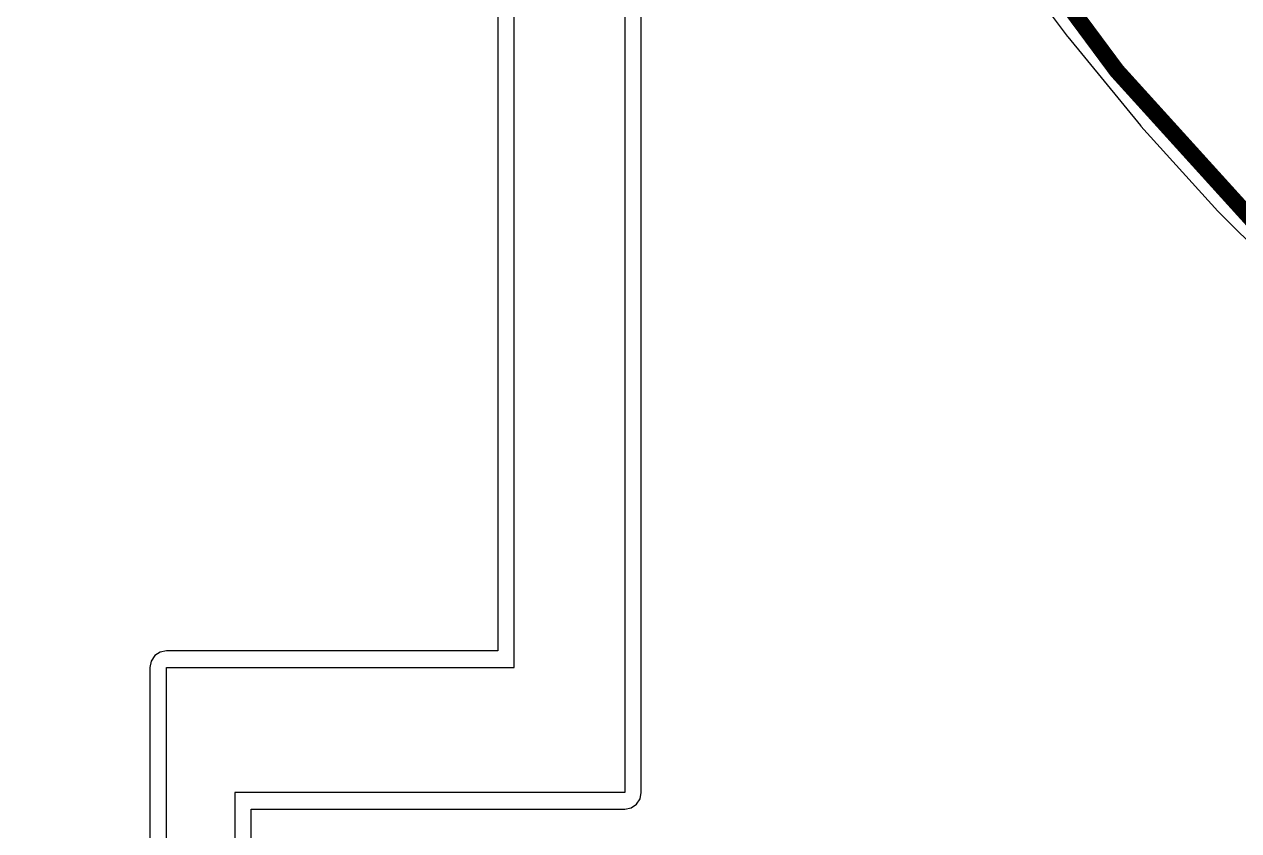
# Model space of a CAD drawing. Header units: inches. Extents: x -89 to 406, y -87 to 102.
# Drawn here: x -45.3 to -26.32, y -35.04 to -22.44 of the extents above; entities that cross this region are included whole.
import ezdxf

# ---------------------------------------------------------------- set-up
doc = ezdxf.new("R2010")
doc.units = ezdxf.units.IN
for name, color, linetype in [('Board_Outline', 56, 'Continuous'), ('Bottom Layer', 5, 'Continuous'), ('Multi-Layer', 9, 'Continuous'), ('Top Layer', 1, 'Continuous')]:
    doc.layers.add(name, color=color, linetype=linetype)

msp = doc.modelspace()

# ---------------------------------------------------------------- linework, layer by layer
at = {"layer": 'Board_Outline'}
for points in [[(87.312, 0, 0.254, 0.254, 1), (-87.312, 0, 0.254, 0.254, 1)], [(36.513, 0, 0.254, 0.254, 1), (-36.513, 0, 0.254, 0.254, 1)]]:
    msp.add_lwpolyline(points, format="xyseb", close=True, dxfattribs=at)
at = {"layer": 'Bottom Layer'}
for p, q in [((-30.069, -21.185), (-29.001, -22.625)), ((-29.001, -22.625), (-28.996, -22.629)), ((-28.996, -22.629), (-28.993, -22.635)), ((-28.993, -22.635), (-27.856, -24.02)), ((-27.856, -24.02), (-27.851, -24.025)), ((-27.851, -24.025), (-27.848, -24.03)), ((-27.848, -24.03), (-26.644, -25.358)), ((-26.644, -25.358), (-26.639, -25.362)), ((-26.639, -25.362), (-26.635, -25.368)), ((-26.635, -25.368), (-25.368, -26.635))]:
    msp.add_line(p, q, dxfattribs=at)
at = {"layer": 'Multi-Layer'}
for p, q in [((-29.861, -21.031), (-28.793, -22.47)), ((-28.793, -22.47), (-27.656, -23.856)), ((-27.656, -23.856), (-26.452, -25.184)), ((-26.452, -25.184), (-25.184, -26.452))]:
    msp.add_line(p, q, dxfattribs=at)
at = {"layer": 'Top Layer'}
for p, q in [((-35.916, -7.924), (-35.916, -34.442)), ((-37.902, -8.526), (-37.902, -32.228)), ((-37.643, -32.487), (-37.643, -8.526)), ((-35.657, -34.442), (-35.657, -9.505)), ((-30.069, -21.185), (-29.001, -22.625)), ((-29.001, -22.625), (-28.996, -22.629)), ((-28.996, -22.629), (-28.993, -22.635)), ((-28.993, -22.635), (-27.856, -24.02)), ((-27.856, -24.02), (-27.851, -24.025)), ((-27.851, -24.025), (-27.848, -24.03)), ((-27.848, -24.03), (-26.644, -25.358)), ((-26.644, -25.358), (-26.639, -25.362)), ((-26.639, -25.362), (-26.635, -25.368)), ((-26.635, -25.368), (-25.368, -26.635)), ((-43.178, -32.247), (-43.262, -32.303)), ((-43.078, -32.228), (-43.178, -32.247)), ((-37.902, -32.228), (-43.078, -32.228)), ((-43.318, -32.387), (-43.337, -32.487)), ((-43.262, -32.303), (-43.318, -32.387)), ((-43.337, -32.487), (-43.337, -38.735)), ((-43.078, -38.735), (-43.078, -32.487)), ((-43.078, -32.487), (-37.643, -32.487)), ((-35.916, -34.442), (-42.012, -34.442)), ((-42.012, -34.442), (-42.012, -38.735)), ((-35.732, -34.626), (-35.676, -34.542)), ((-35.676, -34.542), (-35.657, -34.442)), ((-41.753, -38.735), (-41.753, -34.701)), ((-41.753, -34.701), (-35.916, -34.701)), ((-35.916, -34.701), (-35.816, -34.682)), ((-35.816, -34.682), (-35.732, -34.626))]:
    msp.add_line(p, q, dxfattribs=at)

doc.saveas('drawing.dxf')
